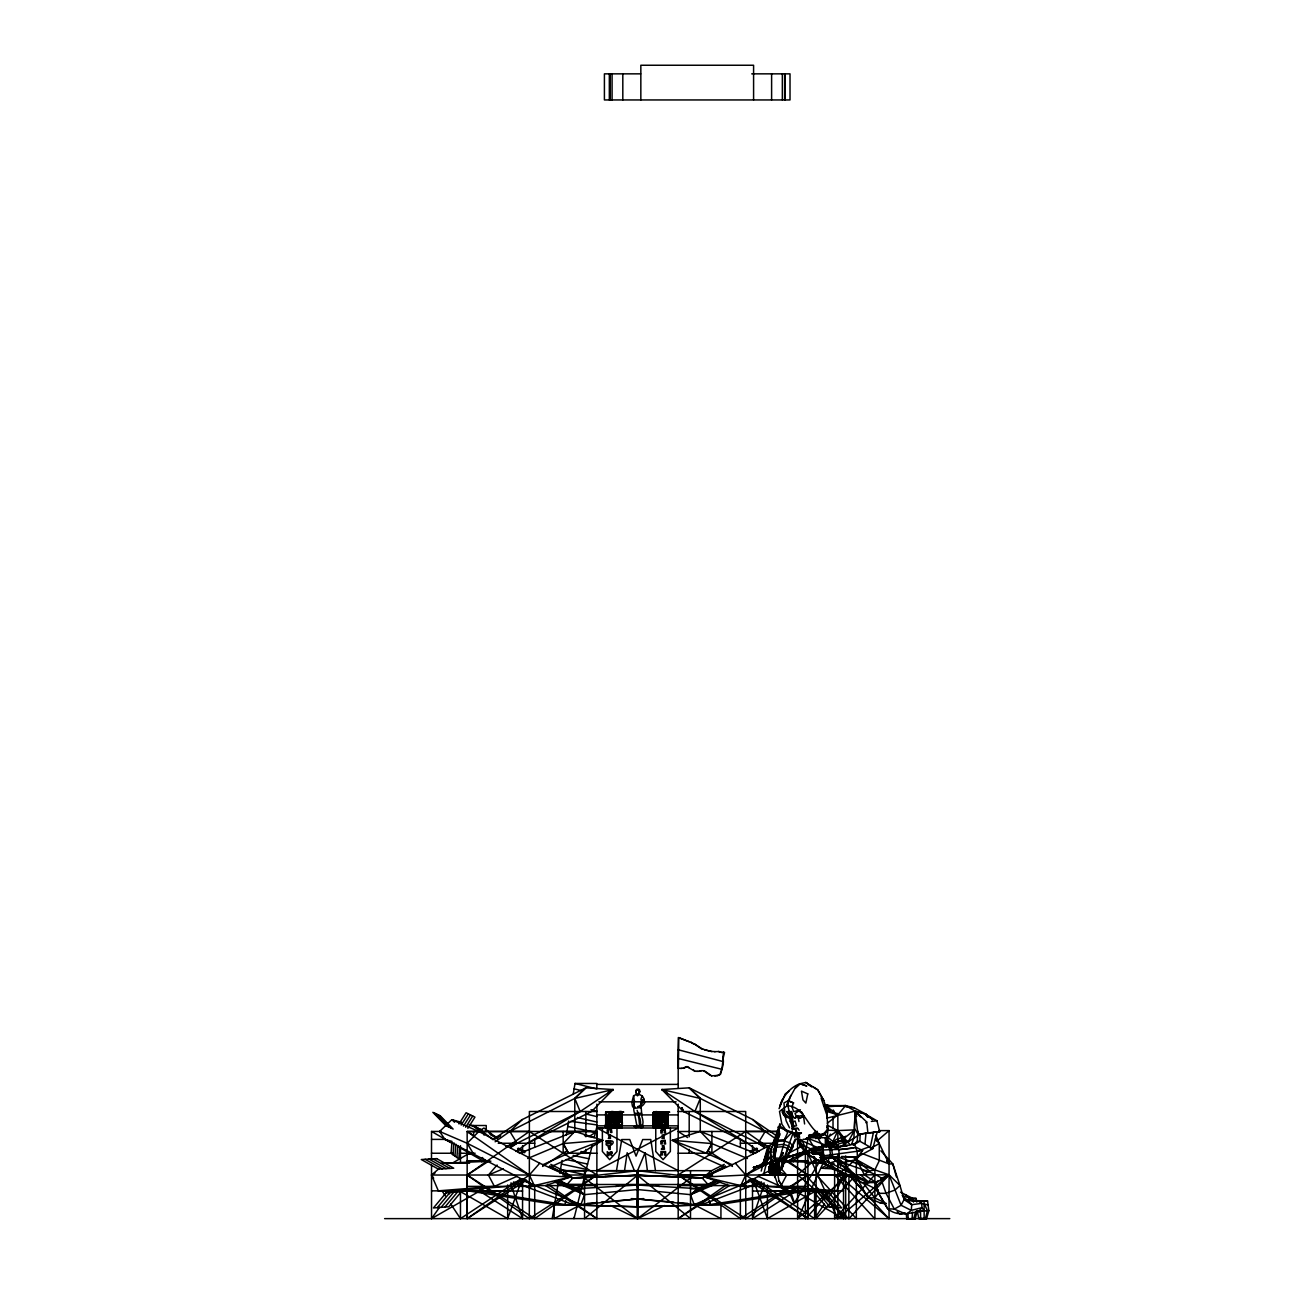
<?xml version="1.0" encoding="UTF-8"?>
<svg xmlns="http://www.w3.org/2000/svg" width="1305" height="1305" viewBox="0 0 1305 1305"><rect width="100%" height="100%" fill="white"/><g stroke="black" fill="none" stroke-linecap="round" stroke-linejoin="round"><path stroke-width="1.5" d="M526.453 1180.193L467.157 1218.625L467.157 1131.5L529.39 1131.451L596.874 1174.94L534.707 1218.625L467.157 1175.038L529.39 1131.451L529.39 1111.501L596.972 1111.501M534.707 1146.867L534.707 1139.33M550.808 1164.354L563.499 1170.683L584.558 1170.683L584.558 1218.625L637.525 1175.299L670.085 1176.376M617.428 1112.349L622.077 1112.007L622.094 1127.341L610.463 1127.487L607.38 1121.974L607.592 1116.737L610.463 1111.893L620.837 1112.072L618.864 1112.969C622.094 1111.142 619.386 1112.268 617.559 1111.778M608.114 1116.705C606.662 1116.721 605.585 1124.127 608.848 1116.672M608.897 1118.206C608.179 1127.145 608.538 1112.496 608.799 1119.347C607.967 1115.987 609.402 1121.174 607.787 1119.723C607.38 1118.01 607.739 1121.044 608.734 1120.179C607.086 1119.413 607.755 1117.635 607.787 1117.276M608.685 1117.863C607.836 1131.484 610.12 1109.12 607.657 1119.984C609.517 1118.695 607.429 1119.38 607.543 1120.375M610.756 1127.047L610.789 1112.969L621.881 1112.969C619.875 1110.31 623.725 1123.572 621.865 1126.46L610.756 1127.047L610.381 1112.382L622.028 1111.942L605.716 1112.382L610.349 1112.986C609.924 1119.347 607.053 1115.498 609.141 1119.837M613.529 1127.634L610.414 1127.487L616.156 1127.504C611.817 1128.091 611.099 1126.541 616.678 1127.634M616.825 1112.969C620.691 1108.973 626.726 1114.095 616.156 1111.795C610.153 1113.198 613.627 1110.832 616.139 1112.969M612.942 1112.969L613.203 1111.942L622.077 1112.039L605.683 1112.072L622.045 1112.039L619.369 1111.795M613.905 1111.99L605.83 1111.909L622.077 1112.039L605.748 1112.039L622.045 1111.974M613.285 1112.986L615.112 1111.99L611.817 1111.778M653.74 1124.845L659.221 1124.845L659.204 1127.781L653.413 1127.618L654.523 1120.408L653.413 1112.61L653.511 1127.292L668.078 1127.536L668.029 1112.219L667.883 1127.585L665.485 1127.536L665.534 1112.186L663.136 1112.023L668.013 1112.219L653.413 1112.317L658.47 1112.594M658.617 1127.895L653.413 1127.618L653.413 1112.627L668.062 1112.594C666.496 1125.073 667.524 1123.099 667.051 1119.07L667.198 1122.104L665.99 1121.827L667.198 1121.909L667.034 1123.067M654.441 1123.018L654.686 1116.476M654.474 1122.251L654.457 1116.917L654.441 1120.848L654.457 1119.086M658.911 1113.883L663.609 1116.199L654.98 1120.424L654.294 1119.086L654.409 1120.832L654.882 1117.178L658.862 1117.667L656.513 1115.041M656.007 1127.879L653.462 1127.618L658.487 1127.748C652.647 1127.341 656.692 1128.515 658.487 1126.721L653.626 1127.292M653.593 1127.292L655.991 1126.704L653.593 1127.292L653.609 1113.198L655.175 1113.23L653.593 1112.627M659.188 1113.214L659.841 1112.219L663.511 1112.366L655.42 1112.137L667.997 1112.219L660.591 1112.121M661.586 1114.388C656.04 1119.772 668.127 1119.217 661.015 1123.279C657.704 1123.915 662.075 1112.088 656.855 1114.601M667.067 1120.62L665.632 1112.61L665.55 1127.585L668.029 1127.667L659.89 1127.781L659.906 1126.721L668.046 1127.65L653.462 1127.585L658.47 1127.618M665.175 1127.292L662.907 1126.721L662.81 1127.585L668.046 1127.618L667.948 1112.252L659.645 1112.3L661.456 1112.594M661.097 1124.209L658.307 1123.964M662.81 1127.292L661.341 1126.721M663.136 1112.627L665.599 1112.252L660.281 1112.594M663.266 1112.627L663.478 1113.23M663.478 1127.292L665.191 1126.737L663.478 1126.721M663.478 1112.627L665.175 1113.23M665.256 1127.292L665.338 1112.627M666.676 1123.018L666.659 1116.917L666.561 1122.92L666.251 1120.897L667.1 1121.582M604.982 1176.376L637.525 1175.299L690.508 1218.625L690.508 1170.683M748.613 1180.193L807.909 1218.625L807.909 1154.077L801.449 1154.077L783.587 1163.342M596.874 1175.055L529.308 1218.625L529.39 1131.451M607.69 1117.765C609.321 1120.783 608.587 1120.098 608.309 1119.445C605.21 1110.457 610.479 1133.784 605.716 1112.986L605.699 1127.373L610.61 1127.504L610.707 1112.072L612.812 1112.072M608.783 1122.333L607.592 1122.659L607.38 1118.842L606.352 1127.634M614.573 1126.59L614.573 1124.665M615.014 1126.59L615.014 1124.665M616.368 1126.59L616.384 1124.665M620.185 1121.223C616.384 1127.65 614.329 1114.764 615.683 1113.622M615.813 1117.243L615.471 1120.065L616.449 1119.543L615.503 1118.662L614.769 1122.789L615.683 1123.279L616.172 1113.671L617.771 1113.883L615.748 1118.94L616.694 1123.377L619.532 1122.088L620.054 1120.555M561.362 1182.069L566.957 1184.549L637.46 1184.451L637.444 1170.732L563.499 1170.683L572.83 1178.04L637.525 1175.299L702.253 1178.04L725.694 1166.833M713.705 1182.069L708.109 1184.549L637.607 1184.451L637.639 1170.732L702.253 1178.04L725.433 1165.854M815.527 1190.976L805.886 1191.041L718.827 1204.646L637.395 1206.782L637.59 1185.038L698.061 1188.692L716.363 1180.307M751.272 1178.937L767.862 1186.392L822.183 1190.845L795.495 1191.041L710.018 1204.646L637.672 1206.782L637.737 1198.985L631.359 1198.61M653.413 1127.292L654.278 1121.909M654.376 1119.103C655.501 1125.334 650.787 1113.149 661.798 1113.948M659.971 1124.894L659.71 1126.835L659.759 1124.845L665.224 1124.845M660.444 1124.894L660.444 1126.835L659.253 1126.835M666.741 1122.398L666.692 1119.821L666.659 1122.692M666.447 1120.62L666.627 1116.95L666.317 1122.675M610.349 1112.986C606.27 1118.222 610.349 1118.45 607.575 1118.858M608.032 1117.472C608.244 1121.028 608.358 1118.075 608.815 1119.478C607.836 1121.093 607.983 1115.938 608.88 1117.879M609.141 1119.608C606.58 1119.217 610.675 1119.445 607.331 1117.749M610.756 1126.476C610.071 1117.798 613.644 1108.826 610.789 1112.969L610.805 1126.492M667.067 1119.086L666.708 1120.865M667.083 1120.114C666.659 1119.543 666.464 1120.604 667.083 1119.772M431.498 1159.232L431.531 1131.451L441.188 1131.451M608.766 1119.413C607.135 1116.64 601.083 1136.443 608.962 1122.61M666.871 1119.445L666.464 1120.832M667.116 1120.359L665.632 1126.721L667.198 1122.202M654.294 1122.169L654.409 1122.855M663.38 1126.721L663.136 1127.879L659.89 1127.683L667.932 1127.781L660.607 1127.667L660.624 1126.721M666.235 1120.13L666.594 1119.103M845.314 1166.735L845.281 1170.781L845.249 1166.735M608.163 1117.749C609.141 1120.033 606.303 1119.804 608.848 1121.566M654.588 1118.825L655.192 1116.721M667.018 1116.884L665.632 1113.23L667.1 1118.255L666.251 1119.021M804.598 1123.964L803.325 1114.829M607.543 1119.054C607.233 1121.745 608.424 1118.858 608.244 1117.276M654.457 1116.917L654.278 1118.01L653.413 1113.23L654.784 1116.852M655.045 1120.979L660.134 1119.119L655.763 1121.843L655.143 1120.946L664.049 1117.194L663.609 1121.468L659.498 1118.728L657.524 1114.666L660.02 1113.932L659.939 1117.325L658.943 1123.703L656.855 1123.034M654.294 1120.587L654.441 1119.657M608.522 1118.972C608.734 1119.674 608.228 1122.333 607.869 1120C610.332 1119.723 606.988 1119.429 607.347 1118.858M667.083 1121.501C666.268 1122.349 667.393 1121.827 666.219 1121.109M666.839 1120.391L667.018 1116.917L665.632 1126.721M605.699 1127.341L622.094 1127.341L605.748 1127.341L610.349 1126.476L607.771 1119.347L608.799 1120.098L607.575 1121.24L609.19 1120.636L607.787 1122.153L608.734 1120.816M609.19 1120.669C608.375 1120.506 608 1117.814 608.456 1121.566C607.004 1123.833 609.631 1118.271 608.293 1117.374M666.235 1120.408L666.773 1119.772M772.332 1159.639L770.554 1161.222L770.162 1167.159L772.136 1156.051M770.88 1165.169L768.808 1170.079L770.162 1173.635L774.224 1175.593L769.705 1172.787L768.841 1167.176L778.824 1165.495L778.661 1164.076L771.255 1164.142L768.841 1167.176L770.195 1173.587L774.566 1175.511L778.318 1174.255L782.951 1166.425L783.033 1161.173L792.934 1133.49L789.672 1132.039M614.345 1122.594L615.617 1117.096M851.529 1144.403L853.91 1137.944L855.118 1111.126L845.673 1105.596L825.657 1105.596M660.004 1123.54L658.438 1123.426L660.461 1114.47M609.19 1121.582C608.179 1118.467 607.934 1119.103 608.652 1120.375M615.242 1122.953L616.743 1123.523L615.014 1119.918M666.561 1120.391L666.741 1119.543M666.708 1116.95L666.235 1118.874L666.937 1117.733M609.174 1121.68L608.244 1122.121L610.349 1126.476L610.414 1112.349M621.93 1112.382C622.828 1116.493 621.947 1129.282 620.397 1126.476M621.865 1127.047C619.271 1124.894 621.751 1128.825 622.061 1127.08M779.803 1133.344L779.574 1135.252L778.612 1126.9L778.742 1132.479L778.808 1131.386M606.613 1111.778L605.699 1112.039L605.814 1127.308L616.172 1127.422L614.753 1126.476M608.358 1119.902C607.69 1120.228 609.631 1119.886 607.494 1119.364M667.149 1119.331L666.578 1120.832M770.554 1152.967C771.043 1138.107 770.668 1169.15 771.663 1160.961M608.522 1121.256L607.722 1122.088L608.505 1121.387M608.831 1119.723C607.804 1120.375 606.956 1119.217 608.75 1119.625M644.279 1101.029L644.556 1102.17A2.545 2.545 0 0 1 644.556 1103.1L644.393 1103.394A1.729 1.729 0 0 0 644.066 1103.785A5.791 5.791 0 0 1 642.549 1105.482A10.228 10.228 0 0 0 641.147 1106.771L641.864 1116.232A27.911 27.911 0 0 1 643.022 1122.186L642.664 1125.318A11.06 11.06 0 0 0 642.957 1126.737L642.37 1127.455A4.959 4.959 0 0 1 640.461 1127.438L640.429 1127.194A2.267 2.267 0 0 1 640.739 1125.987L640.461 1121.06A8.352 8.352 0 0 1 640.119 1118.94A21.647 21.647 0 0 1 639.238 1116.574L637.117 1110.376M607.461 1120.587L608.244 1119.608M665.599 1127.324L660.607 1127.683M616.841 1127.438L616.825 1126.492M653.413 1127.585L657.948 1127.879M608.326 1119.918L607.347 1120.082L608.603 1120.098M607.494 1120.147L607.967 1119.331M666.284 1117.357L666.284 1122.561M666.708 1120.212L666.202 1119.788M619.337 1122.806L621.066 1118.581L618.619 1114.095L613.285 1122.431L611.131 1117.243M611.572 1118.581L611.702 1117.488L611.882 1118.581M612.061 1117.586L614.965 1118.369L614.753 1119.739M620.805 1119.69L616.759 1118.825L616.727 1117.651L619.745 1115.563L618.798 1115.09L615.764 1118.744L618.929 1122.235M619.793 1119.021C619.402 1108.924 606.303 1119.723 615.666 1122.528C627.591 1119.788 606.107 1115.237 613.007 1122.806M619.614 1119.886C621.392 1115.742 621.588 1121.109 617.037 1118.744M621.229 1119.184L620.152 1115.204M663.136 1127.683C668.454 1127.08 661.847 1129.657 663.136 1126.721M621.784 1127.536L617.918 1127.634L621.963 1127.536L617.526 1127.422L617.51 1126.492M654.882 1118.825L657.068 1114.91M654.898 1120.457C657.573 1116.705 675.272 1119.347 654.376 1118.825L655.877 1122.479L659.645 1124.013M658.421 1118.825C650.575 1116.623 661.309 1127.732 663.234 1120.13C665.224 1115.139 656.692 1112.61 655.73 1117.945M663.413 1119.266L658.634 1118.825M660.607 1118.255L660.151 1119.07L661.064 1118.679M661.064 1118.825L664.049 1120.44M662.793 1114.601C667.556 1117.945 663.087 1126.166 657.753 1123.801M613.399 1122.267L616.123 1118.108L615.699 1114.144M789.868 1121.55L790.161 1117.259L785.186 1116.737L782.527 1112.447L781.94 1109.821L784.697 1111.648L783.979 1102.921L788.155 1100.735L794.99 1088.435L799.965 1083.754L805.838 1082.465L817.713 1089.806L823.683 1100.376L821.171 1098.321L826.571 1114.225M657.068 1113.214C659.955 1110.376 650.82 1113.018 659.433 1112.203M667.018 1121.615L666.708 1117.357M723.133 1058.127L722.024 1068.632L720.017 1074.325L718.158 1075.255M608.179 1121.729L608.342 1122.757M617.526 1127.422C624.23 1126.509 621.539 1128.809 618.178 1126.492L621.865 1126.46L620.756 1126.476M769.95 1167.632L770.602 1161.874M607.983 1119.723L607.641 1119.201M620.413 1115.987L612.6 1120.962L612.844 1122.088L616.27 1118.222L615.503 1118.581L618.162 1122.936M633.594 1095.711L632.436 1100.082A10.342 10.342 0 0 1 632.126 1101.42A6.933 6.933 0 0 0 632.289 1105.041L632.664 1106.624A10.114 10.114 0 0 0 633.626 1107.749L634.54 1107.195A2.006 2.006 0 0 0 635.209 1107.439L634.148 1106.053A2.512 2.512 0 0 0 633.626 1105.987L633.757 1104.519A9.168 9.168 0 0 0 633.936 1102.333L634.067 1101.73A1.729 1.729 0 0 0 634.361 1100.702A4.616 4.616 0 0 1 634.034 1099.006L633.692 1095.662A39.395 39.395 0 0 0 635.812 1094.732L636.481 1093.786A1.909 1.909 0 0 1 636.204 1093.035L636.188 1092.008A12.675 12.675 0 0 1 636.253 1090.393A2.512 2.512 0 0 0 636.922 1089.806A2.414 2.414 0 0 0 638.602 1090.083L639.026 1091.078A2.055 2.055 0 0 1 639.124 1092.138L639.825 1091.371L639.254 1093.639A2.072 2.072 0 0 1 639.287 1094.389L637.427 1095.825L636.481 1094.487M877.009 1186.343L876.715 1190.144L887.694 1208.756C900.515 1219.343 914.756 1210.208 928.866 1210.73L927.545 1200.975L907.203 1200.372M453.014 1154.762L453.928 1142.756M454.956 1156.116L455.869 1144.11M456.897 1157.47L457.81 1145.464M459.751 1146.818L458.838 1158.824L451.073 1153.392L451.97 1141.402L444.891 1139.396L439.622 1131.451L451.856 1119.674L461.448 1122.333M668.062 1113.23L667.23 1117.994L665.99 1117.994L667.181 1118.091L666.137 1116.95L666.154 1118.499L666.317 1116.917M912.554 1212.149L912.032 1219.001L906.73 1218.772L906.306 1213.666M663.446 1120.75C657.965 1121.06 660.738 1114.992 658.487 1114.372M666.594 1117.064L666.3 1117.292M667.083 1118.271L666.235 1118.874L666.251 1117.064L667.116 1118.418M769.771 1166.833L770.668 1162.527M666.268 1117.912L666.235 1117.994M857.94 1131.19L857.206 1141.255L853.176 1145.121L859.848 1141.239L872.8 1148.645L857.369 1156.997L853.894 1156.948L857.369 1156.997L862.654 1150.521L856.211 1147.389C841.709 1150.733 827.027 1148.531 812.444 1151.353L811.204 1149.982L811.971 1148.433C826.196 1145.301 840.453 1148.188 854.432 1143.8L857.173 1151.336L857.369 1156.997L841.366 1156.605L854.155 1156.85M616.188 1114.013L616.743 1113.622M615.699 1114.111L615.993 1117.684M617.135 1122.985L619.32 1122.251M658.927 1112.219L655.893 1112.252L658.601 1112.039M723.215 1058.012L724.552 1052.401L722.562 1052.483M769.118 1169.41L770.782 1164.093M655.697 1113.214C661.488 1110.163 649.221 1112.366 658.47 1112.284L654.001 1112.023C692.612 1112.317 645.29 1112.088 666.072 1112.203M865.036 1143.441L865.998 1133.083L879.717 1131.778L876.944 1120.783L865.231 1114.03L855.167 1111.093L826.897 1118.108L826.799 1111.452L824.336 1104.601M656.741 1112.203L654.751 1112.023L658.797 1112.056L654.017 1112.023M658.911 1123.768L660.95 1114.617L659.482 1114.095M653.626 1127.292L653.609 1113.198L655.714 1112.186L657.769 1112.252L657.785 1113.214M655.371 1113.214L654.833 1112.039M826.114 1146.948L827.941 1130.195L826.799 1111.452L837.859 1114.813L845.673 1105.596L854.123 1107.782L865.916 1114.144L867.874 1116.982M613.399 1126.476L616.156 1127.487L610.414 1127.487L610.822 1111.795M769.134 1168.301L770.195 1173.587L771.222 1172.379L779.444 1170.977L779.199 1169.443L775.545 1169.15M613.105 1127.536L605.781 1127.487L605.683 1112.072L615.291 1111.958L615.454 1112.969M666.235 1118.842L667.198 1117.814L666.007 1117.733M610.43 1112.039L605.699 1112.072L622.012 1111.974L616.743 1112.039L620.446 1112.039L620.495 1112.986M654.066 1112.039L657.296 1112.219M621.979 1127.438L617.526 1127.438L621.898 1127.536M828.757 1157.992L828.398 1162.412L837.011 1169.867L861.545 1182.591L876.324 1182.591L889.064 1174.826L899.961 1185.527L904.071 1199.589L911.722 1204.678L921.656 1203.373L928.279 1204.972L927.431 1204.955M823.928 1154.501L819.801 1154.794L820.992 1154.566L821.449 1156.067L819.801 1154.794L820.845 1154.534L821.106 1159.036L822.117 1159.003L821.171 1153.147L812.885 1154.093L811.971 1148.433L811.661 1152.853L812.885 1154.093L823.7 1153.065L820.16 1153.196L821.106 1159.036L839.246 1156.556L838.821 1149.803L837.125 1147.046L835.901 1147.177L846.994 1145.855M620.903 1117.243L620.919 1119.935M620.821 1127.373L618.178 1126.476M658.324 1113.817C664.898 1111.566 667.442 1123.98 659.482 1124.013M658.405 1123.621C659.694 1114.91 666.219 1113.083 656.676 1122.382M661.309 1127.683L663.397 1127.585L659.89 1127.618M634.246 1107.602L634.051 1107.684A2.789 2.789 0 0 0 635.812 1108.124L636.546 1108.108A4.975 4.975 0 0 0 638.634 1107.423L638.732 1106.852A2.023 2.023 0 0 1 637.59 1107.032L637.623 1106.656A10.293 10.293 0 0 0 638.455 1106.363L638.52 1106.346A9.885 9.885 0 0 0 639.271 1105.987L640.086 1105.857A5.106 5.106 0 0 0 641.62 1104.209A27.894 27.894 0 0 1 642.566 1102.709L642.452 1102.121A3.507 3.507 0 0 1 641.717 1101.192L641.473 1100.653A3.197 3.197 0 0 1 640.918 1099.185L642.174 1095.955L639.287 1094.389M607.396 1117.504L609.141 1117.504M611.246 1119.168L612.714 1114.91M660.542 1114.144L661.994 1114.78L657.41 1123.181L660.477 1123.181L659.694 1119.902M653.642 1127.748L655.779 1127.781L653.413 1127.618L653.462 1112.366L657.769 1112.252L653.413 1112.317M772.429 1164.713L775.088 1163.75L771.337 1164.827L768.841 1167.176L778.873 1166.686L779.134 1168.236L772.429 1170.079M657.116 1127.781L653.495 1127.683L653.511 1112.317L657.051 1112.317M774.534 1160.129L776.312 1147.144L773.18 1152.021M903.027 1196.62L907.595 1200.453L924.071 1200.975L924.168 1218.658L926.566 1218.658L928.866 1210.73M639.727 1091.339A4.437 4.437 0 0 0 639.499 1089.773A2.137 2.137 0 0 0 636.873 1089.332L636.024 1090.295A8.874 8.874 0 0 1 635.927 1091.257L636.057 1092.22M620.136 1117.113L614.345 1119.233L618.619 1114.486M624.54 1170.65L627.183 1152.739L634.361 1170.65M657.736 1112.203L653.511 1112.284L667.997 1112.186L659.971 1112.203M666.855 1118.515L666.154 1118.45M778.645 1132.349L777.519 1136.998L772.169 1146.818L774.24 1142.56M666.839 1121.599L666.969 1122.267M778.09 1172.885L778.416 1170.781M439.198 1168.464L431.531 1175.038L438.35 1190.845L479.588 1191.041L565.049 1204.646L565.701 1200.649M612.241 1120.587C611.588 1118.744 616.58 1118.728 620.267 1117.586M619.027 1122.365C617.347 1121.794 615.83 1116.069 614.606 1118.858M620.413 1121.174L616.531 1118.499L619.141 1115.432M620.984 1120.375L621.164 1119.168M769.868 1167.062L771.353 1164.615L778.612 1164.321L778.824 1165.495L775.284 1165.691M657.361 1123.295C656.464 1121.338 662.581 1117.472 656.219 1115.514M661.178 1119.315L660.183 1118.287L662.434 1115.074M664.017 1119.347L663.511 1121.387M552.194 1218.625L558.507 1181.237M559.829 1173.374L562.015 1160.471M566.256 1135.399L568.67 1121.077M573.205 1094.21L575.032 1083.46L596.825 1083.46L596.825 1088.908L575.032 1083.46M616.058 1117.879L615.161 1117.162M616.482 1170.65L621.767 1139.542L629.76 1139.542L636.057 1156.132L642.713 1139.542L650.787 1139.542L655.485 1170.65M633.626 1107.749L633.79 1108.092A13.311 13.311 0 0 0 634.377 1112.741L636.824 1125.432A15.872 15.872 0 0 0 636.041 1125.905L635.894 1125.97A2.561 2.561 0 0 0 634.377 1126.623L635.535 1127.471A2.251 2.251 0 0 0 636.775 1127.292L639.744 1126.623L639.075 1120.506A13.686 13.686 0 0 0 638.585 1117.211L637.949 1112.627M809.247 1134.763L824.385 1134.306L839.555 1147.242L848.201 1141.826L854.759 1129.853L837.859 1130.603L827.223 1137.732L808.235 1137.732L805.397 1151.956L805.397 1218.625M790.83 1095.352L787.16 1105.71L779.509 1111.469L781.891 1124.258L785.855 1130.048L793.717 1134.127M791.058 1121.876L790.765 1121.044L792.086 1126.802L793.88 1126.802L792.836 1121.876L795.071 1121.044L796.507 1125.726L792.086 1126.802L789.182 1111.599L792.885 1116.933L795.267 1118.206L796.376 1116.574L795.055 1113.459L800.405 1109.821L793.685 1111.648L791.923 1106.787L793.554 1102.921L788.171 1100.735L787.143 1105.71C804.842 1106.607 807.143 1127.814 820.763 1134.942L824.385 1133.034L827.941 1128.792L826.881 1125.807M788.171 1100.735L787.176 1105.71L788.171 1100.735L793.554 1102.921M778.612 1164.321L771.255 1164.142L771.956 1165.74L778.71 1165.3L768.841 1167.176L771.81 1164.354L772.397 1175.022L776.508 1174.761L772.397 1175.022L771.239 1172.477L769.395 1172.543L772.397 1175.022L776.23 1174.631L779.754 1173.701L779.542 1172.526L769.395 1172.543L772.511 1171.123L779.444 1170.977M779.476 1135.742L779.476 1135.122M833.03 1111.126L833.259 1110M616.188 1123.409C616.466 1116.607 612.926 1116.917 619.745 1121.599M873.485 1132.283L870.468 1146.377L857.173 1151.336M612.893 1115.057C615.014 1119.299 616.433 1118.989 619.728 1116.199M642.941 1126.982L642.957 1126.9A2.936 2.936 0 0 1 640.429 1127.194M779.819 1169.59L782.152 1167.763L782.494 1163.032L779.705 1159.884L774.24 1159.476L774.11 1158.073L777.862 1141.271L784.354 1141.027L789.9 1142.821L793.293 1146.263L781.173 1168.008M611.915 1153.18L611.605 1151.842L610.251 1151.842L610.185 1153.506L607.119 1151.842C608.652 1152.87 605.112 1156.361 608.962 1155.61L608.636 1153.473L612.11 1155.61L610.805 1154.191L611.915 1153.18A1.664 1.664 0 0 0 611.898 1152.038M833.764 1111.697L833.977 1110.849M592.421 1144.681L573.972 1218.691L574.412 1216.945M596.825 1127.063L594.183 1137.634L584.428 1135.562M763.653 1174.37L769.51 1151.206M659.449 1120.261L660.183 1118.287M819.883 1138.71L820.144 1137.732M656.203 1112.252L655.795 1112.039M801.841 1112.447L800.487 1112.333L801.841 1112.447L804.174 1116.737L798.301 1118.238L798.986 1121.55M925.359 1218.658L927.447 1210.73L924.788 1204.907M761.207 1171.058L767.405 1147.813M912.472 1218.886L906.73 1218.772L915.115 1219.001L916.942 1212.149M872.8 1148.645L877.156 1132.381M782.951 1166.425L787.812 1148.433L782.853 1146.72L776.54 1147.177L774.24 1149.15M611.18 1117.374L612.306 1115.286M611.523 1116.835L611.376 1120.375M611.605 1117.472C611.441 1113.997 614.932 1120 616.205 1117.945M611.915 1117.553L612.029 1116.46M611.556 1118.026L614.753 1118.467L612.192 1117.113M620.038 1121.158L615.438 1118.222L619.793 1118.14M621.066 1119.755L619.777 1122.414M666.007 1122.186C668.617 1123.882 665.403 1119.347 666.61 1122.838L666.415 1121.321L666.594 1122.855M607.331 1121.582L605.748 1127.422L612.73 1127.536L611.05 1127.634M616.743 1113.638L615.781 1117.096M659.107 1118.76L655.453 1116.248L656.888 1114.617M654.833 1117.178L655.665 1115.726L661.146 1119.315M658.519 1114.47L660.216 1118.825M660.363 1119.07L657.916 1114.258L657.133 1115.025M778.318 1174.255L783.033 1161.173L779.852 1158.155L774.11 1158.073L776.948 1163.685L773.343 1164.419L772.348 1162.657M913.582 1219.001L915.555 1212.149M615.161 1123.426C612.746 1122.871 616.498 1117.406 616.221 1118.532M655.012 1112.594L653.446 1112.252M610.756 1127.504L605.732 1127.438L607.543 1121.256M615.699 1123.116L616.661 1123.116M770.651 1173.065L768.808 1170.079L771.255 1164.142M660.591 1127.781L665.42 1127.781L665.403 1112.317L667.932 1112.137L660.607 1112.252M773.196 1152.592L778.237 1138.286L777.519 1139.966M811.433 1152.576L805.397 1151.956L800.128 1146.018L798.611 1141.826L799.329 1139.461L805.397 1151.956L816.082 1159.541L834.613 1169.867L846.994 1174.19M777.959 1135.856L778.318 1134.73M618.195 1127.438L620.625 1127.536M771.451 1148.922L772.071 1146.687M794.19 1187.697L795.495 1191.041L752.512 1218.625L764.208 1184.402M782.119 1099.87L779.705 1106.787C782.576 1096.787 790.031 1087.244 799.965 1083.754L806.865 1086.021L799.998 1083.754L795.006 1088.435M779.052 1108.646L785.284 1093.884L788.97 1091.111M821.171 1153.147L821.661 1156.116L862.654 1150.521M459.148 1190.845L507.661 1218.625L521.902 1179.459M519.814 1179.198L580.904 1204.646L584.558 1194.646L637.525 1189.54L690.508 1194.646L720.572 1182.004M792.429 1131.827L784.86 1139.689L774.958 1140.325L777.862 1141.271L775.953 1143.523L773.261 1142.642L779.966 1123.719L780.194 1126.085L773.261 1142.642L775.888 1146.508M785.577 1137.797L779.852 1158.155L779.085 1166.621L780.439 1170.177M786.344 1157.927L795.626 1140.113M659.139 1120.163L660.33 1119.152M779.232 1135.986L779.036 1136.883M480.893 1187.697L479.588 1191.041L522.555 1218.625L522.555 1179.557M614.802 1118.222C617.183 1118.679 611.36 1114.927 614.769 1114.274M614.753 1118.467L615.96 1119.886M620.299 1120.685L619.451 1120.31M620.642 1120.228L620.136 1121.223M795.854 1134.763L794.794 1137.438L793.114 1132.903L801.4 1132.903L799.1 1134.567L794.533 1134.567M616.678 1113.85L616.27 1117.798M769.983 1146.279L762.087 1165.985L768.694 1147.046L765.839 1163.408L771.076 1155.284M774.844 1147.177L777.03 1144.991L783.473 1144.355L788.726 1145.969L791.76 1149.232L789.917 1151.092L795.12 1139.216M660.248 1118.108L658.634 1117.896M775.235 1165.104L775.088 1163.75L775.725 1169.786L779.297 1169.623L773.686 1169.443M769.64 1165.871L770.717 1163.277M637.574 1170.65L645.094 1152.739L647.394 1170.65M819.377 1190.959L836.733 1190.845L843.536 1175.038L837.402 1169.786M758.923 1166.376L753.572 1167.665L844.302 1139.64L753.572 1167.665L759.624 1166.148L753.572 1167.665L758.743 1165.61M758.482 1165.724L753.572 1167.665L844.319 1139.738L842.068 1140.113M662.075 1123.034L663.315 1121.925L659.041 1118.173M778.775 1137.144L778.335 1138.433M661.015 1112.203L662.157 1112.203M661.08 1114.176L661.896 1114.927M659.987 1117.635L657.41 1114.47M639.727 1126.215L639.564 1126.59A4.763 4.763 0 0 1 637.884 1126.786L637.59 1126.786A3.148 3.148 0 0 1 636.09 1127.243A2.398 2.398 0 0 1 634.377 1126.623M797.844 1218.625L825.298 1158.236M832.003 1143.506L837.859 1130.603L827.549 1125.318M768.808 1170.079L769.379 1168.823M678.094 1111.501L745.693 1111.501L745.759 1175.006L740.718 1185.592L704.651 1177.012L735.335 1163.228L774.746 1142.707M822.509 1147.226L823.928 1158.628L830.861 1158.008L829.784 1149.493L831.285 1146.345L828.088 1140.864L836.505 1147.111L831.285 1146.345L832.786 1157.339L839.246 1156.556M659.139 1119.739L659.939 1118.581M778.318 1173.097L779.623 1170.422L778.4 1166.849M666.333 1121.713L666.3 1121.794M612.371 1116.64L614.655 1113.883M619.141 1121.729L616.629 1119.641L616.808 1117.994M904.071 1199.589L901.086 1205.282L894.317 1209.099L887.694 1208.756L876.715 1190.144L875.606 1182.705L878.183 1180.617M828.284 1142.087L828.088 1140.864L827.386 1142.185L829.784 1149.493M780.472 1167.877L786.687 1175.038L780.651 1186.392L758.401 1176.441M654.767 1116.525L655.322 1115.449M663.641 1121.468C660.885 1123.719 659.694 1115.857 655.534 1116.884M661.113 1119.478L659.824 1119.902L659.351 1117.798M755.758 1153.408L700.279 1131.451L672.238 1140.293L706.478 1153.229L711.894 1143.572L700.279 1131.451L700.279 1098.435L689.219 1087.832L661.88 1089.544L683.477 1111.501L747.537 1143.262L759.053 1151.483M606.433 1111.778L620.348 1112.039L620.315 1112.986M776.328 1139.281L776.964 1138.139M747.422 1158.514L711.894 1143.572L706.478 1153.229L732.431 1164.827M776.035 1166.768L778.971 1166.882L774.142 1169.378M821.677 1158.889L820.258 1157.666L821.416 1154.68L819.801 1154.794M610.463 1111.942C611.915 1111.746 629.956 1112.039 618.13 1111.893M659.482 1119.168L659.939 1119.869M776.948 1163.685L783.147 1152.935L775.659 1164.288M804.223 1149.444L801.449 1154.077L806.833 1151.32M779.64 1172.722L775.937 1171.923L776.736 1170.634M920.531 1210.632L920.629 1218.593L924.168 1218.658M791.629 1194.581L794.468 1202.9L821.53 1158.465M686.136 1066.854L683.216 1068.404M458.985 1123.964L466.097 1112.741L474.955 1117.129L467.843 1128.336M461.203 1125.057L468.316 1113.834M463.422 1126.15L470.518 1114.943M465.624 1127.243L472.736 1116.036M775.578 1168.415C784.713 1167.991 770.456 1167.567 768.759 1169.9L771.157 1171.808L768.89 1175.185L771.304 1172.102M776.573 1163.212L783.147 1152.935M754.094 1178.774L814.597 1218.625L824.303 1204.009M829.686 1195.902L832.884 1191.09M839.278 1181.449L843.536 1175.038L840.094 1173.065M655.371 1120.832L656.382 1121.974L658.797 1118.613M660.95 1123.034C657.541 1116.33 661.162 1118.255 662.989 1115.971M658.992 1120.082L659.123 1118.94M431.531 1165.186L431.531 1218.625L439.573 1207.256M448.79 1194.206L451.122 1190.894M828.561 1136.834L830.502 1134.127M618.57 1127.634C624.279 1127.406 614.965 1127.667 618.537 1127.634M776.23 1174.631L777.209 1173.309L775.79 1165.349M783.832 1141.043L787.731 1132.463L780.194 1126.085M878.983 1192.33L874.79 1197.876L867.907 1197.876L863.404 1190.943L850.142 1176.294L888.819 1218.625M617.51 1112.969C610.854 1109.854 607.363 1112.871 618.081 1111.795M778.563 1162.82L783.392 1156.638L781.858 1153.702M789.231 1161.793L792.755 1157.519M437.289 1207.647L449.85 1192.591M441.123 1207.353L453.683 1192.281M444.956 1207.06L457.517 1191.987M832.557 1157.405L836.326 1161.091L842.182 1162.837L856.341 1159.541L860.24 1154.86M612.175 1115.204L613.481 1113.997M613.758 1114.486L612.877 1115.791L615.193 1117.928M791.385 1148.514L793.293 1146.263M516.666 1176.441L494.416 1186.392L488.396 1175.038L497.091 1165.022M808.529 1136.084L817.86 1137.732L824.385 1134.306L827.941 1130.195L837.859 1130.603L850.028 1144.615M655.714 1115.775L656.448 1114.959M660.819 1119.886L662.597 1121.974M489.342 1160.732L467.157 1175.038L467.19 1218.625L529.308 1175.006L539.732 1163.228L570.416 1177.012L545.621 1185.592L596.972 1218.625M795.267 1118.206L797.844 1115.791M637.411 1184.451L637.444 1170.732L572.83 1178.04L566.957 1184.549L584.558 1184.549M641.016 1106.901L641.147 1106.771A1.909 1.909 0 0 1 640.347 1107.815L639.646 1107.766A3.099 3.099 0 0 1 638.634 1107.423M798.301 1118.238L804.174 1116.737M805.658 1218.625L845.673 1174.826M856.096 1174.826L816.082 1218.625L816.082 1159.541L813.472 1156.409M834.874 1218.625L874.888 1174.826M849.049 1218.625L889.064 1174.826L836.554 1156.507L854.873 1174.826L869.065 1182.591L860.566 1174.826M613.497 1111.795L614.769 1112.969M770.668 1167.11L771.956 1165.74L768.841 1167.176M527.66 1158.514L563.173 1143.572L574.787 1131.451L574.787 1098.435L585.863 1087.832L613.187 1089.544L591.589 1111.501L527.53 1143.262L516.03 1151.483M618.831 1127.504L619.924 1127.634M539.732 1163.228L478.821 1131.5L467.157 1143.262L439.622 1131.451M618.815 1115.074L620.201 1115.922M778.661 1164.076L771.81 1164.354M788.465 1153.669L790.504 1151.679L787.812 1148.433M509.864 1131.451L522.277 1119.56L585.88 1087.832L574.787 1098.435L509.864 1131.451L495.15 1141.777M613.252 1114.698L614.622 1117.52M641.652 1101.061L643.838 1099.071A7.129 7.129 0 0 0 642.174 1095.955M659.319 1118.385L659.612 1117.325M640.543 1105.514L640.576 1105.482A10.832 10.832 0 0 1 641.587 1100.931L643.805 1098.973L644.458 1101.779M876.324 1182.591L864.253 1174.826L868.804 1171.205L874.888 1169.867L879.293 1160.683L879.276 1143.588L875.834 1135.268M617.363 1112.039C636.791 1112.056 604.101 1112.333 620.788 1111.974M775.056 1163.913L776.997 1163.473L779.281 1170.536L777.862 1163.375L775.953 1164.011M824.45 1158.481L830.225 1162.837L868.82 1182.591L848.935 1174.826L848.805 1218.625L797.6 1174.826L815.658 1159.232M855.917 1159.232L837.859 1174.826L889.064 1218.625L889.064 1130.603L878.885 1130.603M877.025 1141.01L889.064 1130.603M848.805 1174.826L797.6 1218.625L797.6 1140.652M834.548 1130.603L837.859 1130.603L842.59 1139.461L854.759 1129.853M619.174 1115.4L620.43 1116.428M684.897 1067.604L680.965 1068.404M612.404 1114.91L616.172 1113.393L618.619 1114.095M827.321 1123.246L837.859 1114.813L826.881 1106.722M584.558 1178.04L637.525 1218.625L637.639 1170.732L637.672 1175.299L702.253 1178.04L711.584 1170.683L724.259 1164.354M690.508 1188.692L698.061 1188.708L690.508 1194.646L694.178 1204.646L755.252 1179.198M698.061 1188.692L690.508 1194.646L719.186 1180.568M803.146 1139.281L805.74 1139.281L807.73 1137.748M637.541 1218.625L690.508 1178.04M613.089 1114.454L615.112 1113.442M614.998 1117.618L615.764 1117.504M619.32 1122.708L617.852 1123.687M481.724 1161.841L484.742 1159.59M805.74 1139.281L817.207 1131.272M865.753 1122.692L866.732 1121.99L855.167 1111.093L854.432 1128.189L857.972 1134.176L879.717 1131.778M871.332 1121.403L876.944 1120.783M830.225 1156.475L830.861 1158.008L830.633 1156.573L824.385 1157.356L822.117 1159.003L820.258 1157.666L821.449 1157.453L821.204 1156.002L821.449 1157.453M659.204 1118.238L659.286 1117.423M660.558 1120.098L661.831 1122.594M662.418 1122.561L659.482 1123.377M635.894 1091.274L635.861 1091.29A1.99 1.99 0 0 0 635.927 1092.334L636.188 1092.823M678.192 1104.16L678.192 1218.625L727.293 1184.206M678.192 1175.055L745.759 1218.625L807.909 1175.038L784.99 1158.971M520.972 1178.774L460.469 1218.625L450.763 1204.009M678.094 1218.625L729.446 1185.592L704.651 1177.012L745.759 1175.006L771.924 1156.687M617.787 1111.974L620.087 1111.795M493.274 1139.396L522.277 1119.56M615.895 1111.795L614.786 1111.811L616.042 1111.795M510.386 1147.699L517.074 1143.262L580.17 1111.501L613.187 1089.544L574.787 1098.435L580.17 1111.501L527.53 1143.262M779.444 1131.484L745.693 1131.451L678.192 1174.94L740.375 1218.625L807.909 1175.038L785.74 1160.732M714.814 1075.973L716.918 1075.532M715.923 1075.565L711.258 1075.875M510.19 1147.258L516.878 1142.952M612.371 1120.522L614.541 1119.168M542.586 1166.458L567.153 1150.635L563.173 1143.572L602.828 1140.293L580.921 1153.229L549.584 1167.322M589.028 1136.557L596.972 1131.451L596.874 1143.572M805.56 1153.294L789.802 1162.217M750.783 1179.28L740.718 1185.592L769.298 1170.764M812.901 1149.819L801.971 1144.877L800.128 1146.018L796.572 1134.877L797.241 1133.392L801.4 1132.903M477.385 1132.039L483.959 1128.026L497.825 1138.906M775.725 1169.786L779.199 1169.443L779.346 1170.764L775.937 1171.923M859 1134.91L848.201 1141.826L842.59 1139.461M663.756 1112.203L668.062 1112.366L659.89 1112.252L659.906 1113.214M613.856 1114.666L614.671 1114.013M617.999 1122.594L615.666 1118.042M844.074 1140.048L759.102 1166.376M433.668 1178.252L431.531 1175.038L434.989 1173.065M452.183 1163.212L469.425 1153.245M497.238 1137.405L500.712 1135.415M431.531 1218.625L486.944 1186.898M782.527 1112.447L783.767 1111.958L782.527 1112.447L783.75 1115.302L790.455 1118.206L789.182 1111.599L792.396 1115.057L792.836 1121.876M753.164 1179.459L767.422 1218.625L815.919 1190.845M656.692 1114.356L657.736 1113.72M828.169 1164.37L821.351 1168.203L836.717 1169.117M825.184 1168.432L830.306 1165.561M664.18 1112.056L662.793 1112.252M870.402 1148.433L879.276 1143.588L889.064 1163.913L892.832 1163.962L899.961 1185.527L895.002 1190.03L886.062 1193.308L878.51 1193.341L875.606 1182.705M608.293 1092.187L613.187 1089.544L609.566 1091.045M750.391 1152.723L757.536 1148.971M580.382 1204.955L554.136 1218.625L554.136 1204.646L584.558 1204.646M615.764 1186.539L619.369 1184.663M745.759 1218.625L745.759 1175.006L772.397 1161.401M788.383 1153.245L800.813 1146.899M832.003 1145.089L834.874 1143.62M824.385 1134.306L820.747 1136.149L814.141 1134.763L817.86 1137.732L809.312 1135.268L817.86 1137.732M779.754 1173.701L771.451 1174.549L772.723 1175.462L771.239 1172.477L772.658 1172.494M749.608 1151.711L756.851 1148.106M664.588 1205.526L637.737 1218.625L637.737 1198.985M697.343 1189.556L704.602 1186.017M752.757 1153.914L758.156 1151.32M684.815 1067.555L687.131 1066.593L689.073 1067.555M607.722 1117.439L607.934 1122.675L607.347 1121.566M660.151 1118.581L661.097 1118.173M620.332 1112.007L617.314 1111.795M616.449 1111.811L617.363 1111.893M523.794 1178.937L507.221 1186.392L452.9 1190.845M717.473 1075.565L720.49 1074.341C721.812 1069.48 724.699 1061.536 722.742 1057.996L723.639 1052.254M542.635 1164.827L568.605 1153.229L602.828 1140.293L574.787 1131.451L519.308 1153.408M488.396 1175.038L503.355 1168.742M620.299 1116.476L620.446 1117.553M771.157 1171.808L769.395 1172.543L772.805 1173.864M667.72 1112.219L667.589 1112.219M758.76 1166.344L753.572 1167.665L758.923 1165.577M759.673 1166.05L753.572 1167.665L758.401 1165.805M796.376 1116.574L803.325 1115.302L801.874 1112.317M761.484 1181.922L701.943 1204.646L693.901 1203.944M759.673 1165.952L753.572 1167.665L759.086 1165.593M783.75 1115.302L785.039 1114.829L786.116 1120.75L789.525 1127.814M723.655 1052.254L721.159 1052.434M758.482 1166.213L753.572 1167.665L759.265 1165.626M698.827 1071.307L700.312 1070.965M759.624 1165.854L753.572 1167.665L759.412 1165.675M858.103 1134.942L865.998 1133.083M753.572 1167.665L759.526 1165.756M616.482 1111.778L617.02 1112.007M843.405 1139.347L844.319 1139.738M758.352 1166.017L844.058 1139.412M614.72 1114.225L615.699 1113.932M615.732 1118.026L613.709 1114.372M620.169 1117.096L620.674 1118.581M611.98 1120.734L614.949 1118.483M799.117 1130.228L797.812 1128.368L792.151 1128.482L792.249 1130.228M840.697 1171.205L842.117 1172.069L816.082 1159.541L830.225 1162.837L836.081 1161.091L854.628 1174.826M612.714 1126.492L610.805 1127.047L612.714 1126.492L610.822 1126.476L610.805 1113.002L612.828 1112.969L613.301 1111.795M786.899 1111.599L790.324 1116.933L792.885 1116.933L791.499 1111.599L786.899 1111.599L791.613 1116.933L792.788 1128.907L797.812 1128.368M505.59 1146.263L517.074 1143.262L509.864 1131.468M607.461 1111.778L611.376 1111.778M661.211 1118.483L663.772 1117.83M632.566 1106.167L633.545 1105.922M823.471 1151.614L811.661 1152.853L812.885 1154.093L811.971 1148.433M632.534 1105.939L633.561 1105.694M640.869 1125.416L641.489 1125.302A4.943 4.943 0 0 1 642.664 1125.318M699.839 1070.948L701.356 1070.72M777.242 1170.846L779.346 1170.487M812.379 1149.917L811.204 1149.982L823.015 1148.743M777.209 1173.309L771.451 1174.549L776.149 1173.864M865.884 1133.083L867.858 1132.675L866.732 1121.99M873.404 1132.267L875.003 1131.924M772.854 1170.079L776.491 1169.313L774.387 1168.693L776.279 1168.089L775.659 1169.198L768.759 1169.9M664.017 1118.825L664.163 1118.287M744.356 1187.191L764.322 1183.048M905.197 1212.867L899.944 1213.96L897.139 1211.758M773.881 1164.5L772.854 1164.696M771.337 1164.827L775.643 1163.962L773.18 1163.946M776.997 1163.473L777.862 1163.375M606.14 1127.504L610.414 1127.08M667.736 1112.137L665.175 1112.219M830.274 1141.859L827.386 1142.185L830.274 1141.859L827.386 1142.185L829.507 1144.844M615.862 1123.768L617.444 1123.589M831.285 1146.345L838.821 1149.803L853.747 1147.731M772.381 1169.786L776.491 1169.313L775.659 1169.198L779.036 1168.024L778.873 1166.686L779.036 1168.04L775.659 1169.198L779.346 1170.764M811.204 1149.982L812.199 1149.868M812.444 1151.353L815.821 1150.961M811.661 1152.853L812.672 1152.739M820.258 1157.666L821.889 1157.551M795.74 1139.265L800.275 1139.265M655.648 1119.266L658.454 1119.462M835.901 1147.177L837.109 1147.062L838.821 1149.803M580.904 1204.646L637.509 1198.985L637.346 1218.625L610.495 1205.526M708.713 1176.604L704.651 1177.012L708.566 1177.012M581.165 1203.944L573.123 1204.646L513.583 1181.922M587.185 1203.406L597.233 1202.525M601.262 1202.166L637.444 1198.985L637.362 1206.782L556.256 1204.646L469.196 1191.041M857.108 1178.513L867.907 1197.876L879.978 1202.786L886.144 1203.438L874.79 1197.876L862.996 1182.705L874.709 1181.661M824.385 1157.356L821.073 1157.649L821.661 1156.116L820.633 1156.165M654.066 1127.879L655.73 1127.748M612.877 1127.634L613.171 1126.492M438.35 1190.845L494.416 1186.392M637.672 1206.782L637.656 1198.985L643.708 1198.61M830.339 1111.517L827.223 1106.722L845.673 1105.596M616.776 1123.817L615.112 1123.719M558.703 1180.307L577.006 1188.708L637.476 1185.038L637.558 1198.985L694.178 1204.646M658.878 1113.573L661.195 1113.834M445.315 1163.212L490.908 1161.173M549.372 1166.833L572.83 1178.04L637.737 1175.299L637.737 1187.322M678.192 1170.65L596.825 1127.993L602.616 1127.993M714.634 1051.651L718.99 1051.52M658.193 1112.023L658.911 1112.203M620.756 1112.986L621.881 1112.969M653.609 1126.737L655.077 1126.721M665.191 1113.198L653.642 1113.23M857.206 1141.255L859.848 1141.239L860.174 1134.273M696.837 1071.323L699.301 1071.323M653.675 1112.137L657.541 1112.219M665.942 1123.589L666.92 1123.589L666.92 1116.33L665.942 1116.33M612.698 1127.438L612.942 1126.492M640.69 73.847L604.411 73.847L604.411 99.947L790.014 99.947L790.014 73.847L751.745 73.847M596.825 1084.39L678.192 1084.39M598.865 1101.828L676.153 1101.828M823.553 1105.596L825.413 1105.596M846.113 1106.917L854.123 1107.782M617.444 1113.573L616.188 1113.181L618.864 1114.111M596.825 1114.91L678.192 1114.91M836.587 1114.813L837.843 1114.813L837.859 1140.652M662.043 1114.34L663.266 1115.155M610.968 1118.581L621.066 1118.581M664.751 1118.825L664.424 1117.472M654.719 1120.163L654.98 1121.696M611.621 1121.174L612.975 1122.806M609.158 1121.86L607.363 1121.762M614.916 1123.589L612.404 1122.251L616.172 1123.768M613.285 1122.463L614.182 1123.05M666.186 1121.892L666.251 1122.855L667.198 1122.006L668.062 1126.721L653.642 1126.721M666.137 1122.969L667.165 1122.186L668.062 1126.721M610.136 1124.355L611.017 1124.372M609.272 1124.633L621.702 1124.633L621.669 1113.018M653.723 1124.877L665.974 1124.877M469.392 1125.514L486.243 1125.514L486.243 1131.451M596.825 1125.84L678.192 1125.84M609.99 1126.476L621.865 1126.476L617.363 1126.46M596.825 1127.993L678.192 1127.993L596.825 1170.65L711.584 1170.683M566.37 1176.604L570.416 1177.012L534.365 1185.592L529.308 1175.006L467.157 1131.5L596.972 1131.451M779.395 1131.451L678.192 1131.5L687.621 1137.569M494.057 1136.671L499.913 1136.671M431.531 1139.396L445.429 1139.396M498.249 1143.262L534.707 1143.262M740.375 1143.262L774.811 1143.262M431.449 1153.245L453.439 1153.245M459.442 1153.245L475.118 1153.245M596.874 1153.229L563.173 1153.229L563.173 1131.451M678.192 1153.229L711.894 1153.229L711.894 1131.451M799.949 1153.245L809.638 1153.245M467.157 1154.077L473.617 1154.077L534.365 1185.592L524.3 1179.28M467.157 1160.732L487.32 1160.732M787.747 1160.732L807.909 1160.732M441.384 1163.212L469.588 1163.212M805.479 1163.212L820.959 1163.212M797.6 1174.826L889.064 1174.826L901.086 1205.282L911.265 1210.371L921.983 1207.663L923.973 1210.73L915.947 1211.236M431.531 1175.038L529.308 1175.006L570.416 1177.012L566.5 1177.012M562.781 1175.022L596.874 1175.006M712.644 1175.006L678.192 1175.006L712.285 1175.022M759.265 1175.022L773.457 1175.022M777.503 1175.022L843.536 1175.038L843.536 1218.625L788.122 1186.898M690.508 1184.549L708.109 1184.549L702.253 1178.04M529.308 1185.592L596.972 1185.592M678.094 1185.592L745.759 1185.592M467.157 1186.392L534.707 1186.392L534.707 1218.625M778.824 1186.392L740.375 1186.392L740.375 1218.625M807.909 1186.392L780.651 1186.392L836.733 1190.845M554.511 1182.004L584.558 1194.646L577.006 1188.692L584.558 1188.692M431.531 1190.845L507.661 1190.845M767.422 1190.845L843.536 1190.845M522.555 1191.041L460.469 1191.041L460.469 1218.625M752.512 1191.041L814.597 1191.041L814.597 1218.625M900.515 1192.15L912.766 1198.414L916.094 1198.414L916.811 1202.15M917.546 1200.796L921.02 1200.796M924.071 1200.975L927.545 1200.975M690.508 1204.646L720.931 1204.646L720.931 1218.625L694.684 1204.955M384.616 1218.625L949.795 1218.625M607.412 1123.099L609.223 1123.099M605.912 1127.341L607.934 1122.675M550.743 1131.468L596.874 1131.5M735.335 1163.228L745.759 1175.006L773.832 1175.022M777.829 1175.022L807.909 1175.038L807.877 1218.625L745.759 1175.006M634.573 1113.296L641.669 1113.344M926.028 1210.73L927.447 1210.73M616.564 1111.778L615.422 1111.795M655.697 1126.721L655.126 1127.781L655.583 1126.721M700.883 1070.704L704.113 1070.736M610.805 1112.969L612.698 1112.986M610.805 1127.047L612.714 1127.063M653.609 1112.61L655.077 1112.627M618.847 1126.476L620.234 1126.492M660.493 1112.203L660.624 1113.214M693.966 1043.804L703.101 1049.367M715.107 1051.667L710.621 1051.308M681.438 1068.42L677.719 1068.273L678.323 1037.573L689.236 1041.798M697.31 1071.323L694.668 1071.258L693.33 1069.79M716.445 1075.532L717.946 1075.565M909.552 1198.333L916.094 1198.414M918.067 1200.861L913.37 1200.6L918.067 1200.861L921.656 1203.373L921.983 1207.663L918.753 1211.317L919.943 1211.611L917.219 1210.534L918.769 1218.511L926.566 1218.658M565.065 1204.646L637.395 1206.782M918.769 1218.511L920.629 1218.593M908.264 1218.772L915.115 1219.001M784.175 1161.173L823.814 1162.951M618.211 1112.072L618.178 1112.969M617.526 1112.007L618.88 1112.039M616.156 1127.487L615.454 1126.492M616.172 1114.111L617.118 1114.209M711.894 1143.572L672.238 1140.293L694.162 1153.229L725.482 1167.322M705.532 1050.182L708.06 1050.541M637.639 1198.985L673.804 1202.166M677.833 1202.525L687.882 1203.406M718.517 1051.504L720.637 1052.238M654.751 1118.287L658.307 1118.646M790.063 1118.238L785.186 1116.737M797.698 1139.559L800.634 1140.929L797.665 1139.559L797.273 1133.392L795.104 1128.825L792.135 1128.368M662.81 1113.214L661.325 1112.366M793.114 1132.903L797.241 1133.392L795.071 1128.825M655.273 1126.721L655.599 1127.732M570.677 1121.354L596.825 1124.91M770.733 1166.947L772.169 1167.143L772.266 1168.497M636.824 1125.432L639.727 1125.823M796.833 1116.901L799.215 1117.259M847.434 1145.447L843.927 1144.877L843.046 1141.271M659.824 1117.749L660.934 1117.879M690.932 1042.434L692.384 1042.989M835.265 1157.992C849.637 1167.437 867.646 1168.872 881.952 1178.399M704.912 1049.726L701.291 1048.747L694.374 1043.804M692.89 1043.576L694.439 1043.804M879.978 1202.786L885.834 1203.993M510.761 1183.048L530.711 1187.191M721.632 1052.45L719.316 1051.585M830.225 1162.837L834.058 1163.652M837.892 1164.468L841.709 1165.3M567.757 1126.443L595.504 1132.349M566.859 1131.827L572.716 1133.066M580.904 1151.516L590.235 1153.49M573.107 1155.414L588.914 1158.775M566.207 1159.509L587.593 1164.06M561.444 1164.06L586.271 1169.362M560.498 1169.427L584.966 1174.647M814.141 1133.523L820.763 1134.942M615.193 1118.255L615.324 1118.646M822.656 1159.509L826.603 1164.729L834.613 1169.867L839.18 1170.879M577.365 1117.52L596.825 1122.039M585.537 1113.915L596.825 1116.591M574.118 1088.843L581.687 1090.686M590.953 1109.723L596.825 1111.142M678.143 1058.469L721.583 1069.235M703.64 1070.72L710.067 1075.206M769.477 1146.263L758.009 1143.262L694.913 1111.501L661.88 1089.544L700.279 1098.435L765.219 1131.451L775.023 1138.335M678.029 1049.709L722.546 1061.422M829.98 1106.151L824.727 1104.731L824.76 1105.596M706.592 1050.264L710.099 1051.161M469.115 1124.453L482.002 1130.032M865.916 1114.144L855.118 1111.126L857.972 1134.176M686.675 1066.593L695.125 1071.275M691.405 1042.434L686.854 1040.77M617.754 1113.883L618.864 1115.008M678.388 1068.338L678.796 1037.589L686.136 1040.477M886.943 1160.749L889.064 1163.913L861.545 1153.294M826.342 1104.731L829.898 1105.906M711.878 1051.585L708.582 1050.753M902.195 1195.462L909.308 1198.055L912.097 1200.747M793.538 1132.707L778.008 1127.063M806.604 1137.797L829.001 1146.508L828.088 1140.864M818.349 1147.894L800.879 1140.293M852.981 1157.16L856.341 1159.541L862.018 1169.867L867.385 1172.069M711.731 1075.891L704.586 1070.965M665.501 1091.045L661.88 1089.544L666.773 1092.187M779.199 1171.89L786.687 1175.038M704.439 1049.709L706.005 1050.182M825.625 1109.527L837.859 1114.813L836.978 1113.247M617.705 1113.915L619.337 1115.237M615.324 1119.56L614.427 1119.38M478.821 1131.5L451.856 1119.674L454.58 1122.284M816.082 1159.541L838.936 1170.373M516.911 1151.32L520.516 1153.049M862.996 1182.705L878.33 1190.111M570.481 1186.017L577.74 1189.556M555.881 1180.568L584.558 1194.646L577.006 1188.708M776.964 1136.084L752.789 1119.56L689.187 1087.832L700.279 1098.435L694.913 1111.501L747.537 1143.262M489.245 1133.654L496.487 1137.259M518.216 1148.106L525.458 1151.711M529.308 1175.006L467.157 1143.262L473.617 1154.077L444.891 1139.396M655.714 1184.663L659.302 1186.539M480.012 1131.451L472.948 1125.514L481.871 1130.212M490.794 1134.893L496.145 1137.715M517.547 1148.971L524.675 1152.723M549.633 1165.854L572.83 1178.04M816.326 1174.826L856.341 1218.625L856.341 1159.541L874.888 1169.867L874.888 1218.625M432.82 1158.84L449.882 1168.432M428.986 1159.068L446.049 1168.66M425.136 1159.313L442.199 1168.889M805.479 1153.245L821.155 1162.217M431.531 1131.451L452.329 1143.359M459.229 1147.307L485.264 1162.217M618.374 1113.703L619.32 1114.454M813.39 1087.13L817.713 1089.806L823.683 1100.376L826.783 1109.299M693.363 1043.592L691.356 1042.499M707.914 1150.635L732.48 1166.458M758.205 1142.952L764.877 1147.258M467.157 1131.5L474.27 1136.084M472.948 1125.514L481.415 1130.995M764.681 1147.699L758.009 1143.262L765.203 1131.468L752.789 1119.56M789.639 1192.835L783.44 1187.942L778.906 1180.78L781.907 1186.163M745.693 1131.451L771.891 1149.803M547.79 1184.206L596.874 1218.625L596.874 1104.16M467.157 1175.038L529.308 1218.625M656.888 1123.034L655.632 1121.925M867.336 1116.884L865.231 1114.03L872.686 1119.527M836.326 1161.091L854.873 1174.826M865.231 1114.03L872.702 1119.576M857.32 1179.443L861.545 1182.591M790.341 1159.59L793.342 1161.841M817.452 1153.212L821.824 1156.507M480.68 1130.032L493.013 1139.705M789.949 1193.096L790.569 1193.635M781.94 1109.821L787.877 1116.574M905.54 1194.727L909.308 1198.055L909.308 1201.432M790.879 1193.896L791.45 1194.45M656.741 1122.316L655.844 1121.762M798.611 1141.826L801.971 1144.877M856.341 1159.541L868.804 1170.503M619.793 1114.764L620.103 1115.286M832.313 1157.405L836.081 1161.091M438.398 1114.943L451.269 1128.189M436.555 1114.079L449.426 1127.308M434.712 1113.198L447.582 1126.427M907.595 1200.453L911.722 1204.678L911.265 1210.371L906.404 1214.27L894.317 1209.099L886.062 1193.308L880.761 1178.513L889.064 1174.924L837.859 1218.625L837.859 1154.729M860.517 1116.901L855.167 1111.093L856.733 1116.525M615.128 1117.374L614.296 1114.437M834.613 1174.826L874.627 1218.625M805.397 1174.826L845.428 1218.625M880.908 1150.847L892.832 1163.962L896.404 1176.849M655.404 1122.104L656.66 1123.409L655.061 1121.631M636.595 1093.949L638.732 1093.949A2.643 2.643 0 0 0 639.336 1092.024M875.345 1139.02L879.276 1143.588M821.351 1097.603L823.683 1100.376M825.233 1192.591L837.777 1207.647M821.4 1192.281L833.944 1207.353M817.566 1191.987L830.111 1207.06M482.328 1157.519L485.835 1161.793M797.486 1134.763L799.574 1137.438L799.1 1134.567M777.845 1139.069L773.637 1150.064L774.893 1160.096M773.457 1154.224L773.718 1156.246M777.878 1174.826L779.003 1180.927M774.844 1177.55L774.615 1175.577L777.992 1184.989L790.977 1196.049L793.864 1203.047M837.859 1130.603L843.601 1138.417M827.223 1106.722L830.355 1111.077M886.829 1160.814L889.064 1163.962M823.944 1190.894L826.293 1194.206M835.51 1207.256L843.536 1218.625M663.087 1115.906L663.756 1117.308M667.067 1116.998L667.198 1117.716M442.183 1191.09L445.38 1195.902M567.055 1150.7L568.605 1153.229L563.173 1143.572M817.599 1137.732L823.455 1147.405M808.235 1137.732L814.614 1148.465M775.203 1160.798L776.85 1163.554M661.423 1122.936L660.412 1120.179M619.973 1116.052L620.495 1116.982M607.559 1122.594L607.608 1121.452M801.792 1139.82L837.614 1218.625M862.018 1169.867L864.253 1174.826M657.785 1127.748L657.785 1126.721M827.223 1137.732L829.23 1142.593M663.805 1116.705L663.919 1117.798M611.947 1121.174L611.278 1118.581M826.881 1127.324L827.941 1130.195M510.859 1184.402L522.555 1218.625M657.084 1127.732L657.068 1126.721M634.361 1100.702L634.442 1101.012A13.001 13.001 0 0 0 634.279 1104.536A2.855 2.855 0 0 0 634.148 1106.053M664.375 1117.08L664.653 1118.222M655.175 1120.359L654.8 1118.825M791.499 1111.599L792.82 1128.907M814.222 1132.561L815.234 1136.443M815.56 1137.732L815.821 1138.71M815.021 1130.603L816.343 1135.954M788.138 1106.787L789.215 1111.599M777.747 1163.359L779.281 1170.536M777.454 1163.391L779.036 1170.634M776.426 1163.603L777.894 1170.699M775.757 1163.75L776.867 1169.068M775.415 1165.691L776.165 1169.247M774.713 1165.871L775.464 1169.427M912.766 1198.414L913.484 1202.084M828.528 1143.555L829.23 1147.943M779.542 1172.526L779.656 1173.489M907.888 1213.764L908.296 1218.886M770.554 1161.222L770.945 1165.985M774.615 1173.554L774.713 1175.707M637.59 1175.299L637.607 1184.451M845.673 1155.985L845.673 1218.625M840.697 1162.641L840.697 1166.572M837.859 1144.681L837.859 1148.694M834.613 1169.867L834.613 1218.625M833.014 1116.786L833.014 1128.629M826.31 1104.731L826.342 1105.596M825.657 1137.944L825.657 1146.018M825.413 1137.944L825.413 1146.018M814.597 1157.144L814.597 1162.853M785.088 73.847L785.088 99.947M784.648 73.847L784.648 99.947M782.348 73.847L782.348 99.947M771.614 73.847L771.614 99.947M767.422 1184.924L767.422 1218.625M753.589 99.947L753.589 65.25L640.837 65.25L640.837 99.947M752.512 1145.725L752.512 1153.343M752.512 1179.557L752.512 1218.625M740.375 1139.33L740.375 1146.867M689.187 1111.501L689.187 1136.802M689.187 1149.362L689.187 1153.229M678.192 1058.241L678.192 1088.272M670.362 1127.993L670.362 1151.467L663.071 1159.656L655.763 1151.467L655.763 1127.993M667.524 1113.23L667.524 1126.704M656.17 1123.752L655.958 1127.536M654.441 1113.23L654.441 1124.877M637.444 1170.732L637.346 1187.322M622.811 73.847L622.811 99.947M616.971 1127.993L616.971 1151.467L609.663 1159.656L602.372 1151.467L602.372 1127.993M612.078 73.847L612.078 99.947M610.039 73.847L610.039 99.947M609.778 73.847L609.778 99.947M609.337 73.847L609.337 99.947M585.88 1111.501L585.88 1136.802M585.88 1149.362L585.88 1153.229M522.555 1145.725L522.555 1153.343M507.661 1184.924L507.661 1218.625M484.025 1131.5L484.025 1135.089M473.617 1131.5L473.617 1136.753M460.469 1145.725L460.469 1162.853M656.317 1123.752L656.317 1127.536L656.464 1123.752M615.96 1124.665L615.944 1126.59L615.976 1124.665M807.779 1093.884L805.854 1103.084L802.934 1099.87L801.449 1091.111L807.779 1093.884M606.368 1141.663L606.107 1144.713C609.631 1148.71 617.037 1140.962 610.756 1140.831L611.148 1143.865L610.071 1143.865L609.859 1140.831L608.179 1140.831L608.815 1143.865L607.363 1143.865L607.624 1140.962L605.797 1140.831L606.368 1141.663M661.749 1148.449L661.309 1149.232L664.506 1149.232L663.968 1145.66L662.19 1145.627L663.168 1148.449L661.749 1148.449M661.39 1152.233L660.395 1155.056L662.239 1155.056L662.239 1152.233L664.457 1152.233L664.457 1155.056L665.746 1155.056L665.599 1151.581L660.885 1151.467L661.39 1152.233M446.016 1192.884L433.456 1207.957L448.79 1206.75L461.35 1191.677L446.016 1192.884M845.689 1136.443L841.529 1140.391L846.929 1141.386L837.092 1144.436L831.709 1143.441L836.358 1139.347L845.689 1136.443M436.669 1158.612L421.303 1159.541L438.366 1169.117L453.732 1168.203L436.669 1158.612M611.344 1128.825L607.216 1129.608L610.642 1129.608L610.642 1132.479L611.915 1132.479L611.344 1128.825M665.061 1129.429L660.852 1130.195L664.343 1130.195L664.343 1133.017L665.632 1133.017L665.061 1129.429M608.473 1130.424L607.216 1130.424L607.216 1132.479L608.473 1132.479L608.473 1130.424M662.141 1131.011L660.852 1131.011L660.852 1133.017L662.141 1133.017L662.141 1131.011M610.218 1134.828L608.44 1134.828L609.256 1137.65L608.277 1138.433L610.512 1138.433L610.218 1134.828M663.919 1134.975L662.108 1134.975L662.924 1137.797L661.945 1138.564L664.212 1138.564L663.919 1134.975M665.061 1140.374L660.852 1141.141L664.343 1141.141L664.343 1143.963L665.632 1143.963L665.061 1140.374M662.141 1141.957L660.852 1141.957L660.852 1143.963L662.141 1143.963L662.141 1141.957M609.957 1146.834L608.212 1146.834L609.011 1149.444L610.283 1149.444L609.957 1146.834M829.067 1192.884L813.733 1191.677L826.277 1206.75L841.611 1207.957L829.067 1192.884M440.242 1115.824L432.852 1112.333L445.739 1125.562L453.129 1129.053L440.242 1115.824M805.854 1082.53L811.531 1086.657L805.854 1082.53M683.477 1111.501L681.96 1107.831L683.477 1111.501M710.018 1204.646L709.382 1200.649L710.018 1204.646"/></g></svg>
